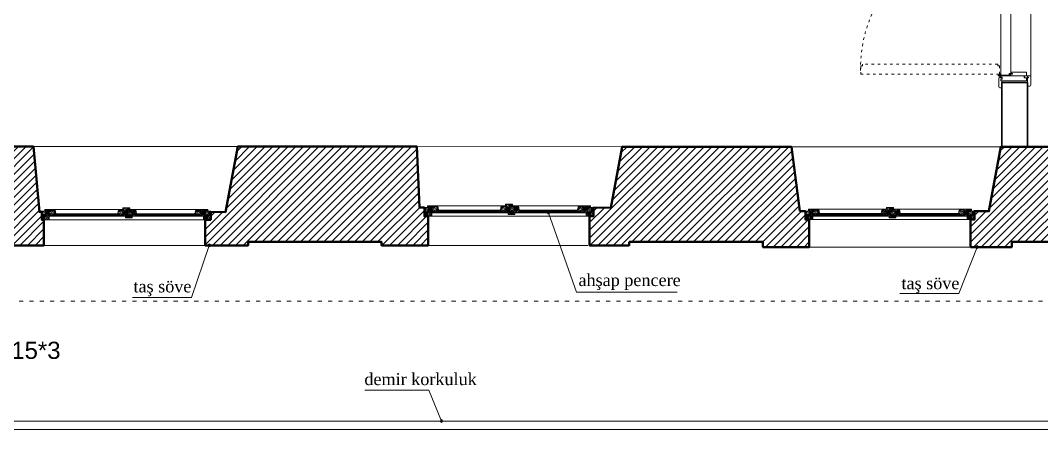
# Model space of a CAD drawing. Header units: millimetres. Extents: x 4980 to 19099, y 3891 to 5773.
# Drawn here: x 16961 to 17556, y 4131 to 4369 of the extents above; entities that cross this region are included whole.
import ezdxf

# ---------------------------------------------------------------- set-up
doc = ezdxf.new("R2010")
doc.units = ezdxf.units.MM
doc.linetypes.add('ACAD_ISO03W100', pattern=[30, 12, -18])
for name, color, linetype, lineweight in [('a 0', 252, 'Continuous', 0), ('a 2', 132, 'Continuous', 20), ('a ahşap tarama', 46, 'Continuous', 0), ('a alçıpan duvar', 162, 'Continuous', 35), ('a duvar', 84, 'Continuous', 50), ('a kapı 1', 50, 'Continuous', 5), ('a kapı 2', 51, 'Continuous', 9), ('a kapı eşik', 40, 'Continuous', 20), ('a pencere 0', 252, 'Continuous', 0), ('a pencere cam', 121, 'Continuous', 0), ('a pencere doğrama', 41, 'Continuous', 20), ('G 000', 251, 'Continuous', 0), ('no3_duvar tarama', 253, 'Continuous', 9), ('PLAN YAZI', 4, 'Continuous', 9)]:
    doc.layers.add(name, color=color, linetype=linetype, lineweight=lineweight)
doc.layers.add('a yazı', color=30, linetype='Continuous')
doc.styles.get("Standard").update_dxf_attribs({"font": 'stylu.ttf', "height": 10})
pattern_1 = [(45, (80283.5875, 25655.133), (-2.24506403, 2.24506403), [])]
pattern_2 = [(0, (642.94, 12108.082), (5, 5), [0.25, -4.75]), (90, (644.94, 12109.832), (-5, 5), [0.5, -4.5]), (45, (643.94, 12109.332), (6e-16, 5), [0.3535, -1.0605, 0.3535, -0.707, 2.475, -2.1215678]), (45, (642.69, 12107.832), (6e-16, 5), [0.35355, -0.7071, 0.35355, -5.6568678]), (45, (644.44, 12108.332), (6e-16, 5), [0.35355, -6.7175178]), (45, (644.94, 12108.082), (6e-16, 5), [0.35355, -6.7175178]), (45, (644.19, 12108.582), (6e-16, 5), [0.35355, -6.7175178]), (45, (643.94, 12108.832), (6e-16, 5), [0.7071, -6.3639678]), (45, (645.19, 12112.582), (6e-16, 5), [0.7071, -6.3639678]), (45, (643.44, 12109.082), (6e-16, 5), [1.4142, -5.6568678]), (45, (643.19, 12109.332), (6e-16, 5), [1.4142, -5.6568678]), (45, (646.44, 12110.832), (6e-16, 5), [1.4142, -5.6568678]), (45, (642.94, 12109.832), (6e-16, 5), [1.06066, -6.0104078]), (45, (641.94, 12110.582), (6e-16, 5), [1.06066, -6.0104078]), (45, (642.44, 12110.082), (6e-16, 5), [1.06066, -6.0104078]), (45, (645.69, 12111.582), (6e-16, 5), [1.767767, -5.3033008]), (45, (645.19, 12111.832), (6e-16, 5), [1.767767, -5.3033008]), (45, (645.69, 12110.582), (6e-16, 5), [2.4748737, -4.5961941]), (26.565051, (643.44, 12108.5819), (5, 2e-09), [0.559017, -10.6213229]), (26.565051, (644.44, 12110.0819), (5, 2e-09), [0.559017, -10.6213229]), (26.565051, (644.19, 12109.5819), (5, 2e-09), [0.559017, -10.6213229]), (26.565051, (643.19, 12108.0819), (5, 2e-09), [1.118034, -10.0623059]), (26.565051, (644.19, 12110.3319), (5, 2e-09), [1.677051, -9.5032889]), (26.565051, (643.69, 12110.5819), (5, 2e-09), [2.236068, -8.9442719]), (26.565051, (643.19, 12110.8319), (5, 2e-09), [2.236068, -8.9442719]), (26.565051, (642.44, 12112.3319), (5, 2e-09), [2.236068, -8.9442719]), (26.565051, (642.44, 12111.8319), (5, 2e-09), [2.795085, -8.3852549]), (26.565051, (642.69, 12111.3319), (5, 2e-09), [2.795085, -8.3852549]), (63.434949, (644.44, 12109.3319), (3e-10, 5), [0.559017, -10.6213229]), (63.434949, (643.69, 12108.8319), (3e-10, 5), [0.559017, -10.6213229]), (63.434949, (642.94, 12108.0819), (3e-10, 5), [1.118034, -10.0623059]), (63.434949, (644.44, 12108.8319), (3e-10, 5), [1.118034, -10.0623059]), (63.434949, (642.44, 12107.8319), (3e-10, 5), [1.677051, -9.5032889]), (63.434949, (641.94, 12107.8319), (3e-10, 5), [2.236068, -8.9442719]), (63.434949, (646.44, 12108.0819), (3e-10, 5), [2.236068, -8.9442719]), (63.434949, (644.69, 12108.5819), (3e-10, 5), [2.236068, -8.9442719]), (63.434949, (645.69, 12108.0819), (3e-10, 5), [2.795085, -8.3852549]), (63.434949, (645.19, 12108.3319), (3e-10, 5), [2.795085, -8.3852549])]
pattern_3 = [(0, (4072.967, 11953.559), (5, 5), [0.25, -4.75]), (90, (4074.967, 11955.309), (-5, 5), [0.5, -4.5]), (45, (4073.967, 11954.809), (6e-16, 5), [0.3535, -1.0605, 0.3535, -0.707, 2.475, -2.1215678]), (45, (4072.717, 11953.309), (6e-16, 5), [0.35355, -0.7071, 0.35355, -5.6568678]), (45, (4074.467, 11953.809), (6e-16, 5), [0.35355, -6.7175178]), (45, (4074.967, 11953.559), (6e-16, 5), [0.35355, -6.7175178]), (45, (4074.217, 11954.059), (6e-16, 5), [0.35355, -6.7175178]), (45, (4073.967, 11954.309), (6e-16, 5), [0.7071, -6.3639678]), (45, (4075.217, 11958.059), (6e-16, 5), [0.7071, -6.3639678]), (45, (4073.467, 11954.559), (6e-16, 5), [1.4142, -5.6568678]), (45, (4073.217, 11954.809), (6e-16, 5), [1.4142, -5.6568678]), (45, (4076.467, 11956.309), (6e-16, 5), [1.4142, -5.6568678]), (45, (4072.967, 11955.309), (6e-16, 5), [1.06066, -6.0104078]), (45, (4071.967, 11956.059), (6e-16, 5), [1.06066, -6.0104078]), (45, (4072.467, 11955.559), (6e-16, 5), [1.06066, -6.0104078]), (45, (4075.717, 11957.059), (6e-16, 5), [1.767767, -5.3033008]), (45, (4075.217, 11957.309), (6e-16, 5), [1.767767, -5.3033008]), (45, (4075.717, 11956.059), (6e-16, 5), [2.4748737, -4.596194]), (26.565051, (4073.4668, 11954.059), (5, 2e-09), [0.559017, -10.6213229]), (26.565051, (4074.4668, 11955.559), (5, 2e-09), [0.559017, -10.6213229]), (26.565051, (4074.2168, 11955.059), (5, 2e-09), [0.559017, -10.6213229]), (26.565051, (4073.2168, 11953.559), (5, 2e-09), [1.118034, -10.0623059]), (26.565051, (4074.2168, 11955.809), (5, 2e-09), [1.677051, -9.5032889]), (26.565051, (4073.7168, 11956.059), (5, 2e-09), [2.236068, -8.9442719]), (26.565051, (4073.2168, 11956.309), (5, 2e-09), [2.236068, -8.9442719]), (26.565051, (4072.4668, 11957.809), (5, 2e-09), [2.236068, -8.9442719]), (26.565051, (4072.4668, 11957.309), (5, 2e-09), [2.795085, -8.3852549]), (26.565051, (4072.7168, 11956.809), (5, 2e-09), [2.795085, -8.3852549]), (63.434949, (4074.4668, 11954.809), (3e-10, 5), [0.559017, -10.6213229]), (63.434949, (4073.7168, 11954.309), (3e-10, 5), [0.559017, -10.6213229]), (63.434949, (4072.9668, 11953.559), (3e-10, 5), [1.118034, -10.0623059]), (63.434949, (4074.4668, 11954.309), (3e-10, 5), [1.118034, -10.0623059]), (63.434949, (4072.4668, 11953.309), (3e-10, 5), [1.677051, -9.5032889]), (63.434949, (4071.9668, 11953.309), (3e-10, 5), [2.236068, -8.9442719]), (63.434949, (4076.4668, 11953.559), (3e-10, 5), [2.236068, -8.9442719]), (63.434949, (4074.7168, 11954.059), (3e-10, 5), [2.236068, -8.9442719]), (63.434949, (4075.7168, 11953.559), (3e-10, 5), [2.795085, -8.3852549]), (63.434949, (4075.2168, 11953.809), (3e-10, 5), [2.795085, -8.3852549])]
pattern_4 = [(0, (420.94, 12110.061), (5, 5), [0.25, -4.75]), (90, (422.94, 12111.811), (-5, 5), [0.5, -4.5]), (45, (421.94, 12111.3112), (6e-16, 5), [0.3535, -1.0605, 0.3535, -0.707, 2.475, -2.1215678]), (45, (420.69, 12109.8112), (6e-16, 5), [0.35355, -0.7071, 0.35355, -5.6568678]), (45, (422.44, 12110.3112), (6e-16, 5), [0.35355, -6.7175178]), (45, (422.94, 12110.0612), (6e-16, 5), [0.35355, -6.7175178]), (45, (422.19, 12110.5612), (6e-16, 5), [0.35355, -6.7175178]), (45, (421.94, 12110.8112), (6e-16, 5), [0.7071, -6.3639678]), (45, (423.19, 12114.5612), (6e-16, 5), [0.7071, -6.3639678]), (45, (421.44, 12111.0612), (6e-16, 5), [1.4142, -5.6568678]), (45, (421.19, 12111.3112), (6e-16, 5), [1.4142, -5.6568678]), (45, (424.44, 12112.8112), (6e-16, 5), [1.4142, -5.6568678]), (45, (420.94, 12111.8112), (6e-16, 5), [1.06066, -6.0104078]), (45, (419.94, 12112.5612), (6e-16, 5), [1.06066, -6.0104078]), (45, (420.44, 12112.0612), (6e-16, 5), [1.06066, -6.0104078]), (45, (423.69, 12113.5612), (6e-16, 5), [1.767767, -5.3033008]), (45, (423.19, 12113.8112), (6e-16, 5), [1.767767, -5.3033008]), (45, (423.69, 12112.5612), (6e-16, 5), [2.4748737, -4.5961941]), (26.565051, (421.44, 12110.5612), (5, 2e-09), [0.559017, -10.6213229]), (26.565051, (422.44, 12112.0612), (5, 2e-09), [0.559017, -10.6213229]), (26.565051, (422.19, 12111.5612), (5, 2e-09), [0.559017, -10.6213229]), (26.565051, (421.19, 12110.0612), (5, 2e-09), [1.118034, -10.0623059]), (26.565051, (422.19, 12112.3112), (5, 2e-09), [1.677051, -9.5032889]), (26.565051, (421.69, 12112.5612), (5, 2e-09), [2.236068, -8.9442719]), (26.565051, (421.19, 12112.8112), (5, 2e-09), [2.236068, -8.9442719]), (26.565051, (420.44, 12114.3112), (5, 2e-09), [2.236068, -8.9442719]), (26.565051, (420.44, 12113.8112), (5, 2e-09), [2.795085, -8.3852549]), (26.565051, (420.69, 12113.3112), (5, 2e-09), [2.795085, -8.3852549]), (63.434949, (422.44, 12111.3112), (3e-10, 5), [0.559017, -10.6213229]), (63.434949, (421.69, 12110.8112), (3e-10, 5), [0.559017, -10.6213229]), (63.434949, (420.94, 12110.0612), (3e-10, 5), [1.118034, -10.0623059]), (63.434949, (422.44, 12110.8112), (3e-10, 5), [1.118034, -10.0623059]), (63.434949, (420.44, 12109.8112), (3e-10, 5), [1.677051, -9.5032889]), (63.434949, (419.94, 12109.8112), (3e-10, 5), [2.236068, -8.9442719]), (63.434949, (424.44, 12110.0612), (3e-10, 5), [2.236068, -8.9442719]), (63.434949, (422.69, 12110.5612), (3e-10, 5), [2.236068, -8.9442719]), (63.434949, (423.69, 12110.0612), (3e-10, 5), [2.795085, -8.3852549]), (63.434949, (423.19, 12110.3112), (3e-10, 5), [2.795085, -8.3852549])]
pattern_5 = [(0, (3850.9666, 11955.5384), (5, 5), [0.25, -4.75]), (90, (3852.9666, 11957.2884), (-5, 5), [0.5, -4.5]), (45, (3851.9666, 11956.7884), (6e-16, 5), [0.3535, -1.0605, 0.3535, -0.707, 2.475, -2.1215678]), (45, (3850.7166, 11955.2884), (6e-16, 5), [0.35355, -0.7071, 0.35355, -5.6568678]), (45, (3852.4666, 11955.7884), (6e-16, 5), [0.35355, -6.7175178]), (45, (3852.9666, 11955.5384), (6e-16, 5), [0.35355, -6.7175178]), (45, (3852.2166, 11956.0384), (6e-16, 5), [0.35355, -6.7175178]), (45, (3851.9666, 11956.2884), (6e-16, 5), [0.7071, -6.3639678]), (45, (3853.2166, 11960.0384), (6e-16, 5), [0.7071, -6.3639678]), (45, (3851.4666, 11956.5384), (6e-16, 5), [1.4142, -5.6568678]), (45, (3851.2166, 11956.7884), (6e-16, 5), [1.4142, -5.6568678]), (45, (3854.4666, 11958.2884), (6e-16, 5), [1.4142, -5.6568678]), (45, (3850.9666, 11957.2884), (6e-16, 5), [1.06066, -6.0104078]), (45, (3849.9666, 11958.0384), (6e-16, 5), [1.06066, -6.0104078]), (45, (3850.4666, 11957.5384), (6e-16, 5), [1.06066, -6.0104078]), (45, (3853.7166, 11959.0384), (6e-16, 5), [1.767767, -5.3033008]), (45, (3853.2166, 11959.2884), (6e-16, 5), [1.767767, -5.3033008]), (45, (3853.7166, 11958.0384), (6e-16, 5), [2.4748737, -4.596194]), (26.565051, (3851.4666, 11956.0384), (5, 2e-09), [0.559017, -10.6213229]), (26.565051, (3852.4666, 11957.5384), (5, 2e-09), [0.559017, -10.6213229]), (26.565051, (3852.2166, 11957.0384), (5, 2e-09), [0.559017, -10.6213229]), (26.565051, (3851.2166, 11955.5384), (5, 2e-09), [1.118034, -10.0623059]), (26.565051, (3852.2166, 11957.7884), (5, 2e-09), [1.677051, -9.5032889]), (26.565051, (3851.7166, 11958.0384), (5, 2e-09), [2.236068, -8.9442719]), (26.565051, (3851.2166, 11958.2884), (5, 2e-09), [2.236068, -8.9442719]), (26.565051, (3850.4666, 11959.7884), (5, 2e-09), [2.236068, -8.9442719]), (26.565051, (3850.4666, 11959.2884), (5, 2e-09), [2.795085, -8.3852549]), (26.565051, (3850.7166, 11958.7884), (5, 2e-09), [2.795085, -8.3852549]), (63.434949, (3852.4666, 11956.7884), (3e-10, 5), [0.559017, -10.6213229]), (63.434949, (3851.7166, 11956.2884), (3e-10, 5), [0.559017, -10.6213229]), (63.434949, (3850.9666, 11955.5384), (3e-10, 5), [1.118034, -10.0623059]), (63.434949, (3852.4666, 11956.2884), (3e-10, 5), [1.118034, -10.0623059]), (63.434949, (3850.4666, 11955.2884), (3e-10, 5), [1.677051, -9.5032889]), (63.434949, (3849.9666, 11955.2884), (3e-10, 5), [2.236068, -8.9442719]), (63.434949, (3854.4666, 11955.5384), (3e-10, 5), [2.236068, -8.9442719]), (63.434949, (3852.7166, 11956.0384), (3e-10, 5), [2.236068, -8.9442719]), (63.434949, (3853.7166, 11955.5384), (3e-10, 5), [2.795085, -8.3852549]), (63.434949, (3853.2166, 11955.7884), (3e-10, 5), [2.795085, -8.3852549])]
pattern_6 = [(0, (197.94, 12108.04), (5, 5), [0.25, -4.75]), (90, (199.94, 12109.79), (-5, 5), [0.5, -4.5]), (45, (198.94, 12109.29), (6e-16, 5), [0.3535, -1.0605, 0.3535, -0.707, 2.475, -2.1215678]), (45, (197.69, 12107.79), (6e-16, 5), [0.35355, -0.7071, 0.35355, -5.6568678]), (45, (199.44, 12108.29), (6e-16, 5), [0.35355, -6.7175178]), (45, (199.94, 12108.04), (6e-16, 5), [0.35355, -6.7175178]), (45, (199.19, 12108.54), (6e-16, 5), [0.35355, -6.7175178]), (45, (198.94, 12108.79), (6e-16, 5), [0.7071, -6.3639678]), (45, (200.19, 12112.54), (6e-16, 5), [0.7071, -6.3639678]), (45, (198.44, 12109.04), (6e-16, 5), [1.4142, -5.6568678]), (45, (198.19, 12109.29), (6e-16, 5), [1.4142, -5.6568678]), (45, (201.44, 12110.79), (6e-16, 5), [1.4142, -5.6568678]), (45, (197.94, 12109.79), (6e-16, 5), [1.06066, -6.0104078]), (45, (196.94, 12110.54), (6e-16, 5), [1.06066, -6.0104078]), (45, (197.44, 12110.04), (6e-16, 5), [1.06066, -6.0104078]), (45, (200.69, 12111.54), (6e-16, 5), [1.767767, -5.3033008]), (45, (200.19, 12111.79), (6e-16, 5), [1.767767, -5.3033008]), (45, (200.69, 12110.54), (6e-16, 5), [2.4748737, -4.5961941]), (26.565051, (198.44, 12108.54), (5, 2e-09), [0.559017, -10.6213229]), (26.565051, (199.44, 12110.04), (5, 2e-09), [0.559017, -10.6213229]), (26.565051, (199.19, 12109.54), (5, 2e-09), [0.559017, -10.6213229]), (26.565051, (198.19, 12108.04), (5, 2e-09), [1.118034, -10.0623059]), (26.565051, (199.19, 12110.29), (5, 2e-09), [1.677051, -9.5032889]), (26.565051, (198.69, 12110.54), (5, 2e-09), [2.236068, -8.9442719]), (26.565051, (198.19, 12110.79), (5, 2e-09), [2.236068, -8.9442719]), (26.565051, (197.44, 12112.29), (5, 2e-09), [2.236068, -8.9442719]), (26.565051, (197.44, 12111.79), (5, 2e-09), [2.795085, -8.3852549]), (26.565051, (197.69, 12111.29), (5, 2e-09), [2.795085, -8.3852549]), (63.434949, (199.44, 12109.29), (3e-10, 5), [0.559017, -10.6213229]), (63.434949, (198.69, 12108.79), (3e-10, 5), [0.559017, -10.6213229]), (63.434949, (197.94, 12108.04), (3e-10, 5), [1.118034, -10.0623059]), (63.434949, (199.44, 12108.79), (3e-10, 5), [1.118034, -10.0623059]), (63.434949, (197.44, 12107.79), (3e-10, 5), [1.677051, -9.5032889]), (63.434949, (196.94, 12107.79), (3e-10, 5), [2.236068, -8.9442719]), (63.434949, (201.44, 12108.04), (3e-10, 5), [2.236068, -8.9442719]), (63.434949, (199.69, 12108.54), (3e-10, 5), [2.236068, -8.9442719]), (63.434949, (200.69, 12108.04), (3e-10, 5), [2.795085, -8.3852549]), (63.434949, (200.19, 12108.29), (3e-10, 5), [2.795085, -8.3852549])]
pattern_7 = [(0, (3627.967, 11953.517), (5, 5), [0.25, -4.75]), (90, (3629.967, 11955.267), (-5, 5), [0.5, -4.5]), (45, (3628.967, 11954.7672), (6e-16, 5), [0.3535, -1.0605, 0.3535, -0.707, 2.475, -2.1215678]), (45, (3627.717, 11953.2672), (6e-16, 5), [0.35355, -0.7071, 0.35355, -5.6568678]), (45, (3629.467, 11953.7672), (6e-16, 5), [0.35355, -6.7175178]), (45, (3629.967, 11953.5172), (6e-16, 5), [0.35355, -6.7175178]), (45, (3629.217, 11954.0172), (6e-16, 5), [0.35355, -6.7175178]), (45, (3628.967, 11954.2672), (6e-16, 5), [0.7071, -6.3639678]), (45, (3630.217, 11958.0172), (6e-16, 5), [0.7071, -6.3639678]), (45, (3628.467, 11954.5172), (6e-16, 5), [1.4142, -5.6568678]), (45, (3628.217, 11954.7672), (6e-16, 5), [1.4142, -5.6568678]), (45, (3631.467, 11956.2672), (6e-16, 5), [1.4142, -5.6568678]), (45, (3627.967, 11955.2672), (6e-16, 5), [1.06066, -6.0104078]), (45, (3626.967, 11956.0172), (6e-16, 5), [1.06066, -6.0104078]), (45, (3627.467, 11955.5172), (6e-16, 5), [1.06066, -6.0104078]), (45, (3630.717, 11957.0172), (6e-16, 5), [1.767767, -5.3033008]), (45, (3630.217, 11957.2672), (6e-16, 5), [1.767767, -5.3033008]), (45, (3630.717, 11956.0172), (6e-16, 5), [2.4748737, -4.596194]), (26.565051, (3628.4668, 11954.0172), (5, 2e-09), [0.559017, -10.6213229]), (26.565051, (3629.4668, 11955.5172), (5, 2e-09), [0.559017, -10.6213229]), (26.565051, (3629.2168, 11955.0172), (5, 2e-09), [0.559017, -10.6213229]), (26.565051, (3628.2168, 11953.5172), (5, 2e-09), [1.118034, -10.0623059]), (26.565051, (3629.2168, 11955.7672), (5, 2e-09), [1.677051, -9.5032889]), (26.565051, (3628.7168, 11956.0172), (5, 2e-09), [2.236068, -8.9442719]), (26.565051, (3628.2168, 11956.2672), (5, 2e-09), [2.236068, -8.9442719]), (26.565051, (3627.4668, 11957.7672), (5, 2e-09), [2.236068, -8.9442719]), (26.565051, (3627.4668, 11957.2672), (5, 2e-09), [2.795085, -8.3852549]), (26.565051, (3627.7168, 11956.7672), (5, 2e-09), [2.795085, -8.3852549]), (63.434949, (3629.4668, 11954.7672), (3e-10, 5), [0.559017, -10.6213229]), (63.434949, (3628.7168, 11954.2672), (3e-10, 5), [0.559017, -10.6213229]), (63.434949, (3627.9668, 11953.5172), (3e-10, 5), [1.118034, -10.0623059]), (63.434949, (3629.4668, 11954.2672), (3e-10, 5), [1.118034, -10.0623059]), (63.434949, (3627.4668, 11953.2672), (3e-10, 5), [1.677051, -9.5032889]), (63.434949, (3626.9668, 11953.2672), (3e-10, 5), [2.236068, -8.9442719]), (63.434949, (3631.4668, 11953.5172), (3e-10, 5), [2.236068, -8.9442719]), (63.434949, (3629.7168, 11954.0172), (3e-10, 5), [2.236068, -8.9442719]), (63.434949, (3630.7168, 11953.5172), (3e-10, 5), [2.795085, -8.3852549]), (63.434949, (3630.2168, 11953.7672), (3e-10, 5), [2.795085, -8.3852549])]

msp = doc.modelspace()

# ---------------------------------------------------------------- hatches: boundary and pattern name
at = {"layer": 'a ahşap tarama', "lineweight": 5}
h = msp.add_hatch(dxfattribs=at)
h.set_pattern_fill('WOODFACE', color=256, scale=5, style=0, pattern_type=2)
h.set_pattern_definition(pattern_5)
h.paths.add_polyline_path([(17204.31, 4257.16), (17204.31, 4258.66), (17203.81, 4261.16), (17197.81, 4261.16), (17197.81, 4260.16), (17199.31, 4260.16), (17199.31, 4257.17), (17200.31, 4257.17)])
h = msp.add_hatch(dxfattribs=at)
h.set_pattern_fill('WOODFACE', color=256, scale=5, style=0, pattern_type=2)
h.set_pattern_definition(pattern_5)
h.paths.add_polyline_path([(17240.31, 4257.16), (17240.31, 4258.66), (17240.81, 4261.16), (17243.31, 4261.16), (17243.31, 4262.16), (17247.31, 4262.16), (17247.31, 4261.16), (17245.81, 4261.16), (17245.81, 4257.58), (17245.81, 4257.16), (17240.52, 4257.16)])
h = msp.add_hatch(dxfattribs=at)
h.set_pattern_fill('WOODFACE', color=256, scale=5, style=0, pattern_type=2)
h.set_pattern_definition(pattern_5)
h.paths.add_polyline_path([(17250.81, 4261.16), (17251.31, 4258.66), (17251.31, 4257.16), (17248.81, 4257.16), (17248.81, 4256.16), (17244.81, 4256.16), (17244.81, 4257.16), (17245.81, 4257.16), (17245.81, 4260.74), (17245.81, 4261.16)])
h = msp.add_hatch(dxfattribs=at)
h.set_pattern_fill('WOODFACE', color=256, scale=5, style=0, pattern_type=2)
h.set_pattern_definition(pattern_5)
h.paths.add_polyline_path([(17285.31, 4257.18), (17285.31, 4258.66), (17285.81, 4261.16), (17292.81, 4261.16), (17292.81, 4260.17), (17291.31, 4260.17), (17291.31, 4257.18), (17290.31, 4257.18)])
h = msp.add_hatch(dxfattribs=at)
h.set_pattern_fill('WOODFACE', color=256, scale=5, style=0, pattern_type=2)
h.set_pattern_definition(pattern_6)
h.paths.add_polyline_path([(16973.06, 4258.14), (16976.31, 4258.14), (16976.31, 4255.15), (16977.31, 4255.15), (16977.31, 4253.14), (16975.31, 4253.14), (16973.06, 4253.14)])
h = msp.add_hatch(dxfattribs=at)
h.set_pattern_fill('WOODFACE', color=256, scale=5, style=0, pattern_type=2)
h.set_pattern_definition(pattern_7)
h.paths.add_polyline_path([(16981.31, 4255.14), (16981.31, 4256.64), (16980.81, 4259.14), (16974.81, 4259.14), (16974.81, 4258.14), (16976.31, 4258.14), (16976.31, 4255.15), (16977.31, 4255.15)])
h = msp.add_hatch(dxfattribs=at)
h.set_pattern_fill('WOODFACE', color=256, scale=5, style=0, pattern_type=2)
h.set_pattern_definition(pattern_7)
h.paths.add_polyline_path([(17017.31, 4255.14), (17017.31, 4256.64), (17017.81, 4259.14), (17020.31, 4259.14), (17020.31, 4260.14), (17024.31, 4260.14), (17024.31, 4259.14), (17022.81, 4259.14), (17022.81, 4255.56), (17022.81, 4255.14), (17017.52, 4255.14)])
h = msp.add_hatch(dxfattribs=at)
h.set_pattern_fill('WOODFACE', color=256, scale=5, style=0, pattern_type=2)
h.set_pattern_definition(pattern_7)
h.paths.add_polyline_path([(17027.81, 4259.14), (17028.31, 4256.64), (17028.31, 4255.14), (17025.81, 4255.14), (17025.81, 4254.14), (17021.81, 4254.14), (17021.81, 4255.14), (17022.81, 4255.14), (17022.81, 4258.72), (17022.81, 4259.14)])
h = msp.add_hatch(dxfattribs=at)
h.set_pattern_fill('WOODFACE', color=256, scale=5, style=0, pattern_type=2)
h.set_pattern_definition(pattern_7)
h.paths.add_polyline_path([(17062.31, 4255.16), (17062.31, 4256.64), (17062.81, 4259.14), (17069.81, 4259.14), (17069.81, 4258.15), (17068.31, 4258.15), (17068.31, 4255.16), (17067.31, 4255.16)])
h = msp.add_hatch(dxfattribs=at)
h.set_pattern_fill('WOODFACE', color=256, scale=5, style=0, pattern_type=2)
h.set_pattern_definition(pattern_6)
h.paths.add_polyline_path([(17071.57, 4258.15), (17068.31, 4258.15), (17068.31, 4255.16), (17067.31, 4255.16), (17067.31, 4253.15), (17069.31, 4253.15), (17071.57, 4253.15)])
h = msp.add_hatch(dxfattribs=at)
h.set_pattern_fill('WOODFACE', color=256, scale=5, style=0, pattern_type=2)
h.set_pattern_definition(pattern_4)
h.paths.add_polyline_path([(17196.06, 4260.16), (17199.31, 4260.16), (17199.31, 4257.17), (17200.31, 4257.17), (17200.31, 4255.16), (17198.31, 4255.16), (17196.06, 4255.16)])
h = msp.add_hatch(dxfattribs=at)
h.set_pattern_fill('WOODFACE', color=256, scale=5, style=0, pattern_type=2)
h.set_pattern_definition(pattern_4)
h.paths.add_polyline_path([(17294.56, 4260.17), (17291.31, 4260.17), (17291.31, 4257.18), (17290.31, 4257.18), (17290.31, 4255.17), (17292.31, 4255.17), (17294.56, 4255.17)])
h = msp.add_hatch(dxfattribs=at)
h.set_pattern_fill('WOODFACE', color=256, scale=5, style=0, pattern_type=2)
h.set_pattern_definition(pattern_2)
h.paths.add_polyline_path([(17418.06, 4258.18), (17421.31, 4258.18), (17421.31, 4255.19), (17422.31, 4255.19), (17422.31, 4253.18), (17420.31, 4253.18), (17418.06, 4253.18)])
h = msp.add_hatch(dxfattribs=at)
h.set_pattern_fill('WOODFACE', color=256, scale=5, style=0, pattern_type=2)
h.set_pattern_definition(pattern_3)
h.paths.add_polyline_path([(17426.31, 4255.18), (17426.31, 4256.68), (17425.81, 4259.18), (17419.81, 4259.18), (17419.81, 4258.18), (17421.31, 4258.18), (17421.31, 4255.19), (17422.31, 4255.19)])
h = msp.add_hatch(dxfattribs=at)
h.set_pattern_fill('WOODFACE', color=256, scale=5, style=0, pattern_type=2)
h.set_pattern_definition(pattern_3)
h.paths.add_polyline_path([(17462.31, 4255.18), (17462.31, 4256.68), (17462.81, 4259.18), (17465.31, 4259.18), (17465.31, 4260.18), (17469.31, 4260.18), (17469.31, 4259.18), (17467.81, 4259.18), (17467.81, 4255.6), (17467.81, 4255.18), (17462.52, 4255.18)])
h = msp.add_hatch(dxfattribs=at)
h.set_pattern_fill('WOODFACE', color=256, scale=5, style=0, pattern_type=2)
h.set_pattern_definition(pattern_3)
h.paths.add_polyline_path([(17472.81, 4259.18), (17473.31, 4256.68), (17473.31, 4255.18), (17470.81, 4255.18), (17470.81, 4254.18), (17466.81, 4254.18), (17466.81, 4255.18), (17467.81, 4255.18), (17467.81, 4258.76), (17467.81, 4259.18)])
h = msp.add_hatch(dxfattribs=at)
h.set_pattern_fill('WOODFACE', color=256, scale=5, style=0, pattern_type=2)
h.set_pattern_definition(pattern_3)
h.paths.add_polyline_path([(17507.31, 4255.2), (17507.31, 4256.68), (17507.81, 4259.18), (17514.81, 4259.18), (17514.81, 4258.19), (17513.31, 4258.19), (17513.31, 4255.2), (17512.31, 4255.2)])
h = msp.add_hatch(dxfattribs=at)
h.set_pattern_fill('WOODFACE', color=256, scale=5, style=0, pattern_type=2)
h.set_pattern_definition(pattern_2)
h.paths.add_polyline_path([(17516.57, 4258.19), (17513.31, 4258.19), (17513.31, 4255.2), (17512.31, 4255.2), (17512.31, 4253.19), (17514.31, 4253.19), (17516.57, 4253.19)])
at = {"layer": 'a kapı 1'}
h = msp.add_hatch(color=256, dxfattribs=at)
h.paths.add_polyline_path([(17537.39, 4337.1), (17537.37, 4337.2), (17537.2, 4337.2), (17537.2, 4337.33), (17537.37, 4337.32), (17537.39, 4337.43), (17537.45, 4337.32), (17537.59, 4337.32), (17537.6, 4337.43), (17537.7, 4337.26), (17537.6, 4337.1), (17537.59, 4337.21), (17537.45, 4337.2)])
h.paths.add_polyline_path([(17537.2, 4337.09, -0.2663), (17536.8, 4337.39), (17536.8, 4337.79, -0.268071), (17537.2, 4338.09)])
h.paths.add_polyline_path([(17537.1, 4337.22), (17537.1, 4337.96, 0.088912), (17536.98, 4337.88, 0.285346), (17536.98, 4337.3, 0.088079)], flags=16)
for points in [[(17537.2, 4338.09), (17537.2, 4337.09, -0.2663), (17536.8, 4337.39), (17536.8, 4337.79, -0.268071)], [(17538.2, 4339.09), (17538.2, 4338.09, -0.2663), (17537.8, 4338.39), (17537.8, 4338.79, -0.268071)], [(17538.45, 4338.2), (17538.38, 4338.1), (17538.37, 4338.2), (17538.2, 4338.2), (17538.2, 4338.33), (17538.37, 4338.32), (17538.38, 4338.43), (17538.45, 4338.32), (17538.59, 4338.32), (17538.6, 4338.43), (17538.7, 4338.26), (17538.6, 4338.1), (17538.59, 4338.21)], [(17537.45, 4337.2), (17537.39, 4337.1), (17537.37, 4337.2), (17537.2, 4337.2), (17537.2, 4337.33), (17537.37, 4337.32), (17537.39, 4337.43), (17537.45, 4337.32), (17537.59, 4337.32), (17537.6, 4337.43), (17537.7, 4337.26), (17537.6, 4337.1), (17537.59, 4337.21)]]:
    msp.add_hatch(color=256, dxfattribs=at).paths.add_polyline_path(points)
h = msp.add_hatch(color=256, dxfattribs=at)
h.paths.add_polyline_path([(17538.38, 4338.1), (17538.37, 4338.2), (17538.2, 4338.2), (17538.2, 4338.33), (17538.37, 4338.32), (17538.38, 4338.43), (17538.45, 4338.32), (17538.59, 4338.32), (17538.6, 4338.43), (17538.7, 4338.26), (17538.6, 4338.1), (17538.59, 4338.21), (17538.45, 4338.2)])
h.paths.add_polyline_path([(17538.2, 4338.09, -0.2663), (17537.8, 4338.39), (17537.8, 4338.79, -0.268071), (17538.2, 4339.09)])
h.paths.add_polyline_path([(17538.1, 4338.22), (17538.1, 4338.96, 0.088912), (17537.98, 4338.88, 0.285346), (17537.98, 4338.3, 0.088079)], flags=16)
at = {"layer": 'a pencere cam', "lineweight": 5}
for points in [[(16981.31, 4256.14), (17017.31, 4256.14), (17017.31, 4255.64), (16981.31, 4255.64)], [(17028.31, 4256.14), (17062.31, 4256.14), (17062.31, 4255.64), (17028.31, 4255.64)], [(17204.31, 4258.16), (17240.31, 4258.16), (17240.31, 4257.66), (17204.31, 4257.66)], [(17251.31, 4258.16), (17285.31, 4258.16), (17285.31, 4257.66), (17251.31, 4257.66)], [(17426.31, 4256.18), (17462.31, 4256.18), (17462.31, 4255.68), (17426.31, 4255.68)], [(17473.31, 4256.18), (17507.31, 4256.18), (17507.31, 4255.68), (17473.31, 4255.68)]]:
    msp.add_hatch(color=256, dxfattribs=at).paths.add_polyline_path(points)
at = {"layer": 'no3_duvar tarama'}
h = msp.add_hatch(dxfattribs=at)
h.set_pattern_fill('ANSI31', color=256, style=0)
h.set_pattern_definition(pattern_1)
h.paths.add_polyline_path([(16936.93, 4295.8), (16781.72, 4295.84), (16778.28, 4261.12), (16771.51, 4261.12), (16771.51, 4256.12), (16768.26, 4256.12), (16768.26, 4241.13), (16790.32, 4241.13), (16790.32, 4237.13), (16817.32, 4237.13), (16817.32, 4240.13), (16948.32, 4240.15), (16948.32, 4238.15), (16974.32, 4238.15), (16974.32, 4253.14), (16973.06, 4253.14), (16973.06, 4257.69), (16971.69, 4257.7), (16968.23, 4295.8)])
h = msp.add_hatch(dxfattribs=at)
h.set_pattern_fill('ANSI31', color=256, style=0)
h.set_pattern_definition(pattern_1)
edge = h.paths.add_edge_path()
edge.add_line((17068.31, 4253.15), (17068.31, 4238.16))
edge.add_line((17068.31, 4238.16), (17093.32, 4238.16))
edge.add_line((17093.32, 4238.16), (17093.32, 4240.16))
edge.add_line((17093.32, 4240.16), (17171.12, 4240.17))
edge.add_line((17171.12, 4240.17), (17171.12, 4238.17))
edge.add_line((17171.12, 4238.17), (17198.32, 4238.17))
edge.add_line((17198.32, 4238.17), (17198.31, 4255.16))
edge.add_line((17198.31, 4255.16), (17196.06, 4255.16))
edge.add_line((17196.06, 4255.16), (17196.06, 4260.16))
edge.add_line((17196.06, 4260.16), (17193.22, 4260.19))
edge.add_line((17193.22, 4260.19), (17191.69, 4295.74))
edge.add_line((17191.69, 4295.74), (17174.95, 4295.75))
edge.add_line((17174.95, 4295.75), (17087.32, 4295.77))
edge.add_line((17087.32, 4295.77), (17080.1, 4257.6))
edge.add_line((17080.1, 4257.6), (17071.57, 4257.67))
edge.add_line((17071.57, 4257.67), (17071.57, 4253.15))
edge.add_line((17071.57, 4253.15), (17068.31, 4253.15))
h = msp.add_hatch(dxfattribs=at)
h.set_pattern_fill('ANSI31', color=256, style=0)
h.set_pattern_definition(pattern_1)
edge = h.paths.add_edge_path()
edge.add_line((17315.32, 4240.18), (17315.32, 4238.18))
edge.add_line((17315.32, 4238.18), (17292.32, 4238.18))
edge.add_line((17292.32, 4238.18), (17292.31, 4255.18))
edge.add_line((17292.31, 4255.18), (17294.56, 4255.17))
edge.add_line((17294.56, 4255.17), (17294.56, 4260.17))
edge.add_line((17294.56, 4260.17), (17304.76, 4260.04))
edge.add_line((17304.76, 4260.04), (17311.22, 4295.71))
edge.add_line((17311.22, 4295.71), (17363.97, 4295.7))
edge.add_line((17363.97, 4295.7), (17392.67, 4295.69))
edge.add_line((17392.67, 4295.69), (17409.89, 4295.69))
edge.add_line((17409.89, 4295.69), (17414.86, 4258.19))
edge.add_line((17414.86, 4258.19), (17417.72, 4258.19))
edge.add_line((17417.72, 4258.19), (17418.06, 4258.18))
edge.add_line((17418.06, 4258.18), (17418.06, 4253.18))
edge.add_line((17418.06, 4253.18), (17420.31, 4253.18))
edge.add_line((17420.31, 4253.18), (17420.32, 4237.19))
edge.add_line((17420.32, 4237.19), (17393.32, 4237.19))
edge.add_line((17393.32, 4237.19), (17393.32, 4240.19))
edge.add_line((17393.32, 4240.19), (17315.32, 4240.19))
h = msp.add_hatch(dxfattribs=at)
h.set_pattern_fill('ANSI31', color=256, style=0)
h.set_pattern_definition(pattern_1)
h.paths.add_polyline_path([(17667.42, 4295.63), (17715.42, 4295.62), (17720.66, 4262.27), (17720.66, 4262.21), (17720.06, 4262.21), (17720.06, 4257.21), (17722.31, 4257.21), (17722.31, 4241.22), (17699.32, 4241.22), (17699.32, 4237.22), (17671.32, 4237.22), (17671.32, 4240.21), (17538.32, 4240.2), (17538.32, 4237.2), (17514.32, 4237.2), (17514.31, 4253.19), (17516.57, 4253.19), (17516.57, 4258.19), (17524.96, 4258.04), (17531.95, 4295.66), (17545.36, 4295.66), (17577.52, 4295.65), (17651.35, 4295.63)])
at = {"layer": 'PLAN YAZI'}
h = msp.add_hatch(color=256, dxfattribs=at)
h.dxf.hatch_style = 1
edge = h.paths.add_edge_path()
edge.add_ellipse((17268.31, 4257.16), major_axis=(-0.021, 0.888), ratio=0.6911, start_angle=0, end_angle=360)
h = msp.add_hatch(color=256, dxfattribs=at)
h.dxf.hatch_style = 1
edge = h.paths.add_edge_path()
edge.add_ellipse((17070.71, 4238.16), major_axis=(-0.021, 0.888), ratio=0.6911, start_angle=0, end_angle=360)
h = msp.add_hatch(color=256, dxfattribs=at)
h.dxf.hatch_style = 1
edge = h.paths.add_edge_path()
edge.add_ellipse((17518.14, 4237.2), major_axis=(-0.021, 0.888), ratio=0.6911, start_angle=0, end_angle=360)
h = msp.add_hatch(color=256, dxfattribs=at)
h.dxf.hatch_style = 1
edge = h.paths.add_edge_path()
edge.add_ellipse((17206.01, 4135.75), major_axis=(0.021, 0.888), ratio=0.6911, start_angle=0, end_angle=360, ccw=False)

# ---------------------------------------------------------------- linework, layer by layer
at = {"layer": 'a 0'}
for p, q in [((17531.28, 4336.14), (17531.28, 4338.39)), ((17530.16, 4337.27), (17531.94, 4337.27)), ((17531.83, 4337.32), (17535.38, 4337.32)), ((17531.83, 4337.27), (17535.38, 4337.27)), ((17531.88, 4337.27), (17535.38, 4337.27)), ((17531.93, 4337.22), (17535.38, 4337.22)), ((17535.38, 4337.32), (17535.38, 4337.27)), ((17535.38, 4337.27), (17535.38, 4337.22))]:
    msp.add_line(p, q, dxfattribs=at)
for radius, start, end in [(0.65, 4.41172, 355.58828), (0.6, 4.78019, 0), (0.55, 5.21586, 0)]:
    msp.add_arc((17531.28, 4337.27), radius, start, end, dxfattribs=at)
at = {"layer": 'a 2'}
for p, q in [((16968.23, 4295.8), (17087.32, 4295.77)), ((17191.69, 4295.74), (17311.22, 4295.71)), ((17409.89, 4295.69), (17531.95, 4295.66))]:
    msp.add_line(p, q, dxfattribs=at)
at = {"layer": 'a 2', "linetype": 'ACAD_ISO03W100', "ltscale": 0.2}
msp.add_lwpolyline([(16442.52, 5214.64), (15599.16, 5419.87), (15436.88, 5232.74), (15837.92, 4205.95), (18662.33, 4205.29), (18651.95, 4664.63)], dxfattribs=at)
at = {"layer": 'a 2'}
for points in [[(17068.32, 4238.16), (16974.32, 4238.15)], [(17291.32, 4238.18), (17198.32, 4238.18)], [(17514.32, 4237.2), (17420.32, 4237.19)]]:
    msp.add_lwpolyline(points, dxfattribs=at)
at = {"layer": 'a alçıpan duvar'}
msp.add_line((17532.58, 4333.09), (17547.58, 4333.09), dxfattribs=at)
for points in [[(17532.58, 4333.09), (17547.58, 4333.09)], [(17532.58, 4333.09), (17547.58, 4333.09)], [(17532.58, 4333.09), (17532.58, 4295.66)], [(17547.58, 4333.09), (17547.58, 4295.65)]]:
    msp.add_lwpolyline(points, dxfattribs=at)
at = {"layer": 'a duvar'}
for points in [[(16936.93, 4295.8), (16781.72, 4295.84), (16778.28, 4261.12), (16771.51, 4261.12), (16771.51, 4256.12), (16768.26, 4256.12), (16768.26, 4241.13), (16790.32, 4241.13), (16790.32, 4237.13), (16817.32, 4237.13), (16817.32, 4240.13), (16948.32, 4240.15), (16948.32, 4238.15), (16974.32, 4238.15), (16974.32, 4253.14), (16973.06, 4253.14), (16973.06, 4257.69), (16971.69, 4257.7), (16968.23, 4295.8), (16936.93, 4295.8)], [(17068.31, 4253.15), (17068.31, 4238.16), (17093.32, 4238.16), (17093.32, 4240.16), (17171.12, 4240.17), (17171.12, 4238.17), (17198.32, 4238.17), (17198.31, 4255.16), (17196.06, 4255.16), (17196.06, 4260.16), (17193.22, 4260.19), (17191.69, 4295.74), (17174.95, 4295.75), (17087.32, 4295.77), (17080.1, 4257.6), (17071.57, 4257.67), (17071.57, 4253.15), (17068.31, 4253.15)], [(17315.32, 4240.18), (17315.32, 4238.18), (17292.32, 4238.18), (17292.31, 4255.18), (17294.56, 4255.17), (17294.56, 4260.17), (17304.76, 4260.04), (17311.22, 4295.71), (17363.97, 4295.7), (17392.67, 4295.69), (17409.89, 4295.69), (17414.86, 4258.19), (17417.72, 4258.19), (17418.06, 4258.18), (17418.06, 4253.18), (17420.31, 4253.18), (17420.32, 4237.19), (17393.32, 4237.19), (17393.32, 4240.19), (17315.32, 4240.19)], [(17667.42, 4295.63), (17715.42, 4295.62), (17720.66, 4262.27), (17720.66, 4262.21), (17720.06, 4262.21), (17720.06, 4257.21), (17722.31, 4257.21), (17722.31, 4241.22), (17699.32, 4241.22), (17699.32, 4237.22), (17671.32, 4237.22), (17671.32, 4240.21), (17538.32, 4240.2), (17538.32, 4237.2), (17514.32, 4237.2), (17514.31, 4253.19), (17516.57, 4253.19), (17516.57, 4258.19), (17524.96, 4258.04), (17531.95, 4295.66), (17545.36, 4295.66), (17577.52, 4295.65), (17651.35, 4295.63), (17667.42, 4295.63)]]:
    msp.add_lwpolyline(points, dxfattribs=at)
at = {"layer": 'a kapı 1'}
for p, q in [((17537.1, 4337.96), (17537.1, 4337.22)), ((17537.2, 4338.09), (17537.2, 4337.09)), ((17537.2, 4337.44), (17537.2, 4338.09)), ((17537.2, 4337.44), (17537.2, 4338.09)), ((17537.2, 4337.43), (17537.2, 4338.09)), ((17537.2, 4337.44), (17537.2, 4338.04)), ((17537.25, 4338.04), (17538.8, 4338.04)), ((17537.25, 4337.43), (17537.25, 4338.04)), ((17537.8, 4338.39), (17537.8, 4338.79)), ((17537.9, 4338.59), (17537.9, 4338.59)), ((17538.1, 4338.96), (17538.1, 4338.22)), ((17538.37, 4338.32), (17538.19, 4338.33)), ((17538.37, 4338.2), (17538.19, 4338.2)), ((17538.2, 4338.43), (17538.2, 4339.09)), ((17538.2, 4339.09), (17547, 4339.09)), ((17538.2, 4339.09), (17547, 4339.09)), ((17538.2, 4338.44), (17538.2, 4339.09)), ((17538.2, 4338.44), (17538.2, 4339.09)), ((17538.2, 4339.09), (17538.2, 4338.09)), ((17538.2, 4338.44), (17538.2, 4339.04)), ((17538.2, 4338.44), (17538.2, 4338.09)), ((17538.8, 4338.43), (17538.2, 4338.43)), ((17538.38, 4338.43), (17538.37, 4338.32)), ((17538.38, 4338.1), (17538.37, 4338.2)), ((17538.45, 4338.32), (17538.38, 4338.43)), ((17538.45, 4338.2), (17538.38, 4338.1)), ((17538.59, 4338.32), (17538.45, 4338.32)), ((17538.59, 4338.21), (17538.45, 4338.2)), ((17538.6, 4338.43), (17538.59, 4338.32)), ((17538.6, 4338.1), (17538.59, 4338.21)), ((17538.7, 4338.26), (17538.6, 4338.43)), ((17538.7, 4338.26), (17538.6, 4338.1)), ((17538.8, 4338.04), (17538.8, 4338.43)), ((17547, 4339.09), (17547, 4337.09)), ((17530.78, 4335.59), (17530.78, 4330.59)), ((17532.58, 4336.09), (17531.28, 4336.09)), ((17531.96, 4334.09), (17531.96, 4335.23)), ((17531.96, 4335.23), (17531.96, 4334.06)), ((17532.58, 4335.23), (17531.96, 4335.23)), ((17531.96, 4334.06), (17531.96, 4335.21)), ((17531.96, 4334.06), (17532.58, 4334.06)), ((17531.98, 4337.09), (17547, 4337.09)), ((17531.98, 4336.16), (17531.98, 4337.09)), ((17531.98, 4336.16), (17532.78, 4336.16)), ((17531.98, 4334.09), (17531.98, 4335.16)), ((17532.78, 4335.16), (17531.98, 4335.16)), ((17531.98, 4334.09), (17547, 4334.09)), ((17532.48, 4334.09), (17531.98, 4334.09)), ((17532.58, 4335.23), (17532.58, 4336.09)), ((17532.58, 4336.09), (17532.58, 4335.23)), ((17532.58, 4334.06), (17532.58, 4330.09)), ((17532.78, 4336.16), (17532.78, 4335.16)), ((17537.2, 4337.44), (17537.2, 4337.09)), ((17537.37, 4337.32), (17537.2, 4337.33)), ((17537.37, 4337.2), (17537.2, 4337.2)), ((17537.2, 4337.09), (17537.8, 4337.09)), ((17537.8, 4337.43), (17537.25, 4337.43)), ((17537.39, 4337.43), (17537.37, 4337.32)), ((17537.39, 4337.1), (17537.37, 4337.2)), ((17537.45, 4337.32), (17537.39, 4337.43)), ((17537.45, 4337.2), (17537.39, 4337.1)), ((17537.59, 4337.32), (17537.45, 4337.32)), ((17537.59, 4337.21), (17537.45, 4337.2)), ((17537.6, 4337.43), (17537.59, 4337.32)), ((17537.6, 4337.1), (17537.59, 4337.21)), ((17537.7, 4337.26), (17537.6, 4337.43)), ((17537.7, 4337.26), (17537.6, 4337.1)), ((17537.8, 4337.09), (17537.8, 4337.43)), ((17545.5, 4335.89), (17545.5, 4337.09)), ((17547, 4335.89), (17545.5, 4335.89)), ((17545.78, 4337.09), (17546.95, 4337.09)), ((17547.38, 4337.09), (17545.78, 4337.09)), ((17545.78, 4335.91), (17545.78, 4337.09)), ((17545.78, 4335.91), (17548.08, 4335.91)), ((17547, 4335.91), (17545.78, 4335.91)), ((17547, 4335.89), (17547, 4334.09)), ((17547.38, 4336.89), (17547.38, 4337.09)), ((17547.58, 4336.89), (17547.38, 4336.89)), ((17547.58, 4337.09), (17548.88, 4337.09)), ((17547.58, 4337.09), (17547.58, 4336.31)), ((17547.58, 4336.31), (17547.58, 4337.09)), ((17547.58, 4336.31), (17547.58, 4337.09)), ((17547.58, 4337.09), (17548.82, 4337.09)), ((17547.58, 4337.09), (17547.58, 4336.89)), ((17547.58, 4337.09), (17547.58, 4336.94)), ((17548.08, 4336.31), (17547.58, 4336.31)), ((17547.58, 4335.91), (17547.58, 4331.09)), ((17548.08, 4335.91), (17548.08, 4336.31)), ((17549.38, 4336.59), (17549.38, 4331.59)), ((17531.28, 4330.09), (17532.58, 4330.09)), ((17548.88, 4331.09), (17547.58, 4331.09))]:
    msp.add_line(p, q, dxfattribs=at)
for centre, radius, start, end in [((17538.26, 4338.59), 0.503, 97.05428, 157.08022), ((17538.26, 4338.59), 0.503, 202.91978, 262.94572), ((17538.45, 4338.59), 0.552, 148.24261, 211.94615), ((17538.26, 4338.59), 0.403, 113.67857, 134.00222), ((17538.26, 4338.59), 0.403, 226.18724, 246.32143), ((17538.26, 4338.59), 0.403, 261.18159, 262.94572), ((17531.28, 4335.59), 0.5, 90, 180), ((17537.26, 4337.59), 0.503, 202.91978, 262.94572), ((17537.26, 4337.59), 0.403, 261.18159, 262.94572), ((17548.88, 4336.59), 0.5, 0, 90), ((17531.28, 4330.59), 0.5, 180, 270), ((17548.88, 4331.59), 0.5, 270, 0)]:
    msp.add_arc(centre, radius, start, end, dxfattribs=at)
at = {"layer": 'a kapı 2', "ltscale": 0.12}
msp.add_lwpolyline([(17536.78, 4417.74), (17536.78, 4418.74), (17531.98, 4418.74), (17531.98, 4337.44), (17536.78, 4337.44), (17536.78, 4338.44), (17537.78, 4338.44), (17537.78, 4417.74)], close=True, dxfattribs=at)
at = {"layer": 'a kapı 2', "linetype": 'ACAD_ISO03W100', "ltscale": 0.12}
msp.add_lwpolyline([(17451.31, 4342.76), (17450.31, 4342.76), (17450.31, 4337.96), (17531.11, 4337.96), (17531.11, 4342.76), (17530.11, 4342.76), (17530.11, 4343.76), (17451.31, 4343.76)], close=True, dxfattribs=at)
msp.add_arc((17527.41, 4341.69), 77.19, 86.6047, 182.76502, dxfattribs=at)
at = {"layer": 'a kapı eşik'}
msp.add_lwpolyline([(17549.38, 4336.59), (17549.38, 4419.59)], dxfattribs=at)
at = {"layer": 'a pencere 0'}
for points in [[(17203.81, 4261.16), (17240.81, 4261.16)], [(17285.81, 4261.16), (17250.81, 4261.16)], [(16980.81, 4259.14), (17017.81, 4259.14)], [(17017.31, 4256.64), (16981.31, 4256.64)], [(16981.31, 4255.14), (17017.31, 4255.14)], [(17062.81, 4259.14), (17027.81, 4259.14)], [(17028.31, 4256.64), (17062.31, 4256.64)], [(17062.31, 4255.14), (17028.31, 4255.14)], [(17200.31, 4255.16), (17290.31, 4255.17)], [(17240.31, 4258.66), (17204.31, 4258.66)], [(17204.31, 4257.16), (17240.31, 4257.16)], [(17251.31, 4258.66), (17285.31, 4258.66)], [(17285.31, 4257.16), (17251.31, 4257.16)], [(17425.81, 4259.18), (17462.81, 4259.18)], [(17462.31, 4256.68), (17426.31, 4256.68)], [(17426.31, 4255.18), (17462.31, 4255.18)], [(17507.81, 4259.18), (17472.81, 4259.18)], [(17473.31, 4256.68), (17507.31, 4256.68)], [(17507.31, 4255.18), (17473.31, 4255.18)], [(16977.31, 4253.14), (17067.31, 4253.15)], [(17422.31, 4253.18), (17512.31, 4253.19)]]:
    msp.add_lwpolyline(points, dxfattribs=at)
at = {"layer": 'a pencere cam', "lineweight": 5}
for p, q in [((16976.31, 4258.14), (16976.31, 4255.15)), ((16981.31, 4255.64), (17017.31, 4255.64)), ((17062.31, 4255.64), (17028.31, 4255.64)), ((17199.31, 4260.16), (17199.31, 4257.17)), ((17204.31, 4257.66), (17240.31, 4257.66)), ((17285.31, 4257.66), (17251.31, 4257.66)), ((17421.31, 4258.18), (17421.31, 4255.19)), ((17426.31, 4255.68), (17462.31, 4255.68)), ((17507.31, 4255.68), (17473.31, 4255.68))]:
    msp.add_line(p, q, dxfattribs=at)
for points in [[(16981.31, 4256.14), (17017.31, 4256.14), (17017.31, 4255.64), (16981.31, 4255.64)], [(17028.31, 4256.14), (17062.31, 4256.14), (17062.31, 4255.64), (17028.31, 4255.64)], [(17204.31, 4258.16), (17240.31, 4258.16), (17240.31, 4257.66), (17204.31, 4257.66)], [(17251.31, 4258.16), (17285.31, 4258.16), (17285.31, 4257.66), (17251.31, 4257.66)], [(17426.31, 4256.18), (17462.31, 4256.18), (17462.31, 4255.68), (17426.31, 4255.68)], [(17473.31, 4256.18), (17507.31, 4256.18), (17507.31, 4255.68), (17473.31, 4255.68)]]:
    msp.add_lwpolyline(points, close=True, dxfattribs=at)
for points in [[(17017.31, 4256.14), (16981.31, 4256.14)], [(17028.31, 4256.14), (17062.31, 4256.14)], [(17240.31, 4258.16), (17204.31, 4258.16)], [(17251.31, 4258.16), (17285.31, 4258.16)], [(17462.31, 4256.18), (17426.31, 4256.18)], [(17473.31, 4256.18), (17507.31, 4256.18)]]:
    msp.add_lwpolyline(points, dxfattribs=at)
at = {"layer": 'a pencere doğrama'}
for points in [[(17204.31, 4257.16), (17204.31, 4258.66), (17203.81, 4261.16), (17197.81, 4261.16), (17197.81, 4260.16), (17199.31, 4260.16), (17199.31, 4257.17), (17200.31, 4257.17), (17204.31, 4257.16)], [(17240.31, 4257.16), (17240.31, 4258.66), (17240.81, 4261.16), (17243.31, 4261.16), (17243.31, 4262.16), (17247.31, 4262.16), (17247.31, 4261.16), (17245.81, 4261.16), (17245.81, 4257.58), (17245.81, 4257.16), (17240.52, 4257.16), (17240.31, 4257.16)], [(17250.81, 4261.16), (17251.31, 4258.66), (17251.31, 4257.16), (17248.81, 4257.16), (17248.81, 4256.16), (17244.81, 4256.16), (17244.81, 4257.16), (17245.81, 4257.16), (17245.81, 4260.74), (17245.81, 4261.16), (17250.81, 4261.16), (17250.81, 4261.16)], [(17285.31, 4257.18), (17285.31, 4258.66), (17285.81, 4261.16), (17292.81, 4261.16), (17292.81, 4260.17), (17291.31, 4260.17), (17291.31, 4257.18), (17290.31, 4257.18), (17285.31, 4257.18)], [(16973.06, 4258.14), (16976.31, 4258.14), (16976.31, 4255.15), (16977.31, 4255.15), (16977.31, 4253.14), (16975.31, 4253.14), (16973.06, 4253.14), (16973.06, 4258.14)], [(16981.31, 4255.14), (16981.31, 4256.64), (16980.81, 4259.14), (16974.81, 4259.14), (16974.81, 4258.14), (16976.31, 4258.14), (16976.31, 4255.15), (16977.31, 4255.15), (16981.31, 4255.14)], [(17017.31, 4255.14), (17017.31, 4256.64), (17017.81, 4259.14), (17020.31, 4259.14), (17020.31, 4260.14), (17024.31, 4260.14), (17024.31, 4259.14), (17022.81, 4259.14), (17022.81, 4255.56), (17022.81, 4255.14), (17017.52, 4255.14), (17017.31, 4255.14)], [(17027.81, 4259.14), (17028.31, 4256.64), (17028.31, 4255.14), (17025.81, 4255.14), (17025.81, 4254.14), (17021.81, 4254.14), (17021.81, 4255.14), (17022.81, 4255.14), (17022.81, 4258.72), (17022.81, 4259.14), (17027.81, 4259.14), (17027.81, 4259.14)], [(17062.31, 4255.16), (17062.31, 4256.64), (17062.81, 4259.14), (17069.81, 4259.14), (17069.81, 4258.15), (17068.31, 4258.15), (17068.31, 4255.16), (17067.31, 4255.16), (17062.31, 4255.16)], [(17071.57, 4258.15), (17068.31, 4258.15), (17068.31, 4255.16), (17067.31, 4255.16), (17067.31, 4253.15), (17069.31, 4253.15), (17071.57, 4253.15), (17071.57, 4258.15)], [(17196.06, 4260.16), (17199.31, 4260.16), (17199.31, 4257.17), (17200.31, 4257.17), (17200.31, 4255.16), (17198.31, 4255.16), (17196.06, 4255.16), (17196.06, 4260.16)], [(17294.56, 4260.17), (17291.31, 4260.17), (17291.31, 4257.18), (17290.31, 4257.18), (17290.31, 4255.17), (17292.31, 4255.17), (17294.56, 4255.17), (17294.56, 4260.17)], [(17418.06, 4258.18), (17421.31, 4258.18), (17421.31, 4255.19), (17422.31, 4255.19), (17422.31, 4253.18), (17420.31, 4253.18), (17418.06, 4253.18), (17418.06, 4258.18)], [(17426.31, 4255.18), (17426.31, 4256.68), (17425.81, 4259.18), (17419.81, 4259.18), (17419.81, 4258.18), (17421.31, 4258.18), (17421.31, 4255.19), (17422.31, 4255.19), (17426.31, 4255.18)], [(17462.31, 4255.18), (17462.31, 4256.68), (17462.81, 4259.18), (17465.31, 4259.18), (17465.31, 4260.18), (17469.31, 4260.18), (17469.31, 4259.18), (17467.81, 4259.18), (17467.81, 4255.6), (17467.81, 4255.18), (17462.52, 4255.18), (17462.31, 4255.18)], [(17472.81, 4259.18), (17473.31, 4256.68), (17473.31, 4255.18), (17470.81, 4255.18), (17470.81, 4254.18), (17466.81, 4254.18), (17466.81, 4255.18), (17467.81, 4255.18), (17467.81, 4258.76), (17467.81, 4259.18), (17472.81, 4259.18), (17472.81, 4259.18)], [(17507.31, 4255.2), (17507.31, 4256.68), (17507.81, 4259.18), (17514.81, 4259.18), (17514.81, 4258.19), (17513.31, 4258.19), (17513.31, 4255.2), (17512.31, 4255.2), (17507.31, 4255.2)], [(17516.57, 4258.19), (17513.31, 4258.19), (17513.31, 4255.2), (17512.31, 4255.2), (17512.31, 4253.19), (17514.31, 4253.19), (17516.57, 4253.19), (17516.57, 4258.19)]]:
    msp.add_lwpolyline(points, dxfattribs=at)
at = {"layer": 'G 000'}
for p, q in [((15791.22, 4135.75), (18620.81, 4135.75)), ((15787.8, 4130.75), (18625.32, 4130.75))]:
    msp.add_line(p, q, dxfattribs=at)
at = {"layer": 'PLAN YAZI'}
for p, q in [((17268.31, 4257.16), (17284.72, 4210.81)), ((17070.71, 4238.16), (17060.39, 4207.72)), ((17518.14, 4237.2), (17507.41, 4210.12)), ((17025.98, 4207.72), (17060.39, 4207.72)), ((17284.72, 4210.81), (17343.31, 4210.82)), ((17473, 4210.12), (17507.41, 4210.12)), ((17161.31, 4153.78), (17198.61, 4153.79)), ((17206.01, 4135.75), (17198.61, 4153.79))]:
    msp.add_line(p, q, dxfattribs=at)
for centre in [(17268.31, 4257.16), (17070.71, 4238.16), (17518.14, 4237.2)]:
    msp.add_ellipse(centre, major_axis=(0, 0.888), ratio=0.6911, start_param=4.712389, end_param=10.995574, dxfattribs=at)
at = {"layer": 'PLAN YAZI', "extrusion": (0, 0, -1)}
msp.add_ellipse((17206.01, 4135.75), major_axis=(0, 0.888), ratio=0.6911, start_param=4.712389, end_param=10.995574, dxfattribs=at)

# ---------------------------------------------------------------- texts
at = {"layer": 'a yazı', "insert": (16799.21, 4203.65), "char_height": 13, "width": 230.973, "attachment_point": 1}
msp.add_mtext('{\\fArial|b1|i0|c162|p34;BALKON\\P\\fArial|b0|i0|c162|p34;\\H0.76923x;döş: Ahşap döşeme 100*15*3 }', dxfattribs=at)
at = {"layer": 'PLAN YAZI', "char_height": 7, "width": 63.3955, "attachment_point": 1}
for s, insert in [('{\\fTimes New Roman|b0|i0|c162|p18;ahşap pencere}', (17285.83, 4221.45)), ('{\\fTimes New Roman|b0|i0|c162|p18;taş söve }', (17474.05, 4219.61)), ('{\\fTimes New Roman|b0|i0|c162|p18;taş söve }', (17026.52, 4217.76)), ('{\\fTimes New Roman|b0|i0|c162|p18;demir korkuluk}', (17161.07, 4163.67))]:
    msp.add_mtext(s, dxfattribs=dict(at, insert=insert))

doc.saveas('drawing.dxf')
